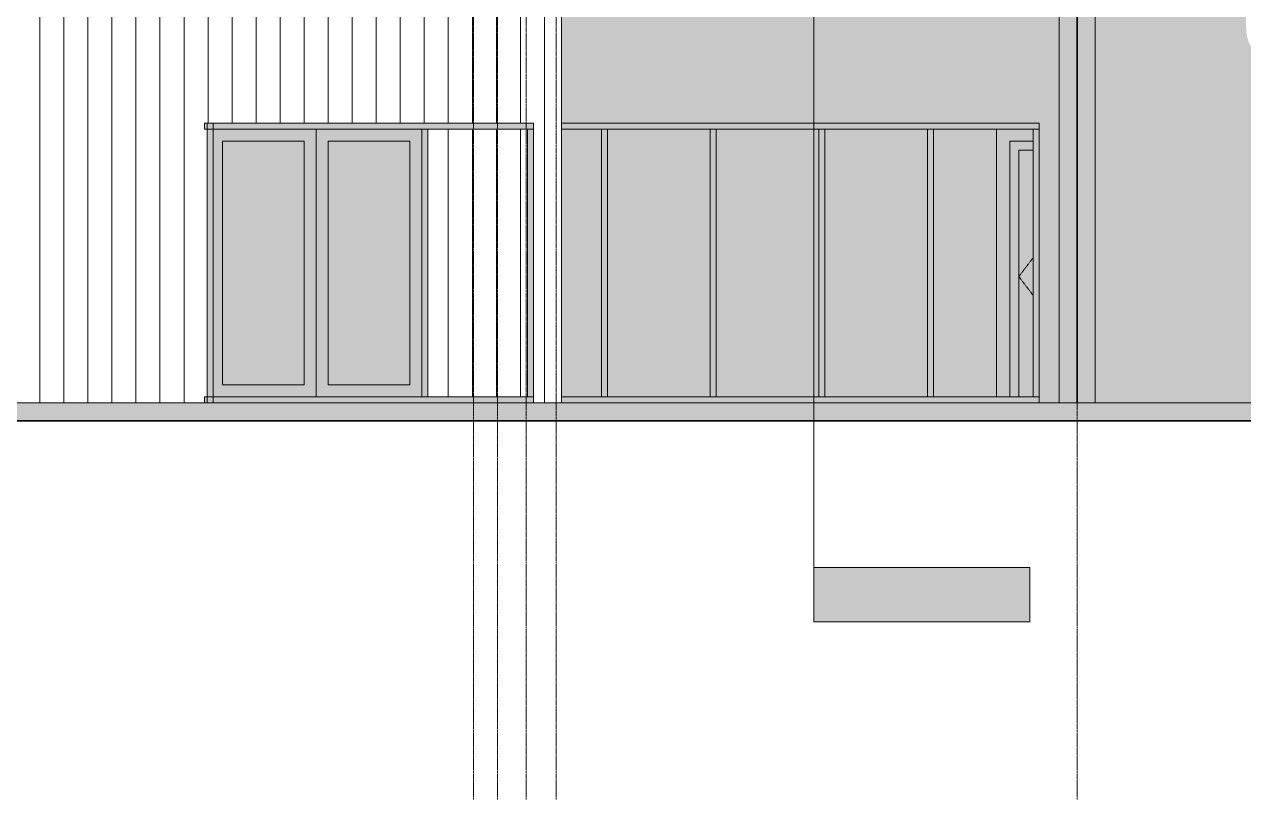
# Model space of a CAD drawing. Header units: inches. Extents: x -54880 to -186, y -132 to 853.
# Drawn here: x -19330 to -18924.1, y -132 to 125.9 of the extents above; entities that cross this region are included whole.
import ezdxf

# ---------------------------------------------------------------- set-up
doc = ezdxf.new("R2010")
doc.units = ezdxf.units.IN
doc.header["$MEASUREMENT"] = 0
for name, pattern in [('Dash 1_16_', [0.125, 0.0625, -0.0625]), ('Grid Line 1_2_', [0.875, 0.5, -0.125, 0.125, -0.125]), ('Hidden 1_8_', [0.1875, 0.125, -0.0625])]:
    doc.linetypes.add(name, pattern=pattern)
for name, color, linetype, lineweight in [('A-DOOR', 31, 'Continuous', 9), ('A-DOOR-FRAM', 31, 'Continuous', 9), ('A-GLAZ-CWMG', 51, 'Continuous', 9), ('A-WALL-PATT', 111, 'Continuous', 9), ('C-BLDG-PADS', 91, 'Continuous', 9), ('C-TOPO', 7, 'Continuous', 9), ('G-ANNO-SYMB', 111, 'Continuous', 9), ('I-WALL', 2, 'Continuous', 9), ('L-SITE-WALL', 31, 'Continuous', 9), ('S-COLS', 52, 'Continuous', 9), ('S-GRID', 1, 'Continuous', 9)]:
    doc.layers.add(name, color=color, linetype=linetype, lineweight=lineweight)

# ---------------------------------------------------------------- blocks, each defined once
blk = doc.blocks.new('W-Wide Flange-Column - B3_C-1008654-Section 7')
at = {"layer": 'S-COLS'}
blk.add_hatch(color=256, dxfattribs=at).paths.add_polyline_path([(22549.05, 0), (22549.05, 144), (22546.05, 144), (22546.05, 139.09), (22540.05, 139.09), (22540.05, 144), (22537.05, 144), (22537.05, 0)], flags=0)
for p, q in [((22537.05, 144), (22537.05, 0)), ((22540.05, 144), (22537.05, 144)), ((22549.05, 144), (22546.05, 144)), ((22549.05, 144), (22549.05, 0))]:
    blk.add_line(p, q, dxfattribs=at)
at = {"layer": 'S-COLS', "linetype": 'Hidden 1_8_'}
for p, q in [((22542.9, 0), (22542.9, 139.09)), ((22543.21, 139.09), (22543.21, 0))]:
    blk.add_line(p, q, dxfattribs=at)
blk = doc.blocks.new('Rectangular Mullion - Rectangular Mullion 1-1060805-Section 7')
at = {"layer": 'A-GLAZ-CWMG'}
blk.add_hatch(color=256, dxfattribs=at).paths.add_polyline_path([(22371.37, 91), (22385.67, 91), (22385.67, 93), (22371.37, 93)], flags=0)
for p, q in [((22385.67, 93), (22371.37, 93)), ((22385.67, 91), (22371.37, 91))]:
    blk.add_line(p, q, dxfattribs=at)
blk = doc.blocks.new('Rectangular Mullion - Rectangular Mullion 1-769206-Section 7')
at = {"layer": 'A-GLAZ-CWMG'}
blk.add_hatch(color=256, dxfattribs=at).paths.add_polyline_path([(22530.42, 91), (22530.42, 93), (22494.23, 93), (22494.23, 91)], flags=0)
for p, q in [((22530.42, 93), (22494.23, 93)), ((22530.42, 91), (22494.23, 91)), ((22530.42, 93), (22530.42, 91))]:
    blk.add_line(p, q, dxfattribs=at)
blk = doc.blocks.new('Rectangular Mullion - Rectangular Mullion 1-769207-Section 7')
at = {"layer": 'A-GLAZ-CWMG'}
blk.add_hatch(color=256, dxfattribs=at).paths.add_polyline_path([(22458.04, 91), (22494.23, 91), (22494.23, 93), (22458.04, 93)], flags=0)
for p, q in [((22494.23, 93), (22458.04, 93)), ((22494.23, 91), (22458.04, 91))]:
    blk.add_line(p, q, dxfattribs=at)
blk = doc.blocks.new('Rectangular Mullion - Rectangular Mullion 1-769210-Section 7')
at = {"layer": 'A-GLAZ-CWMG'}
blk.add_hatch(color=256, dxfattribs=at).paths.add_polyline_path([(22494.23, 0), (22530.42, 0), (22530.42, 2), (22494.23, 2)], flags=0)
for p, q in [((22494.23, 2), (22530.42, 2)), ((22530.42, 2), (22530.42, 0))]:
    blk.add_line(p, q, dxfattribs=at)
blk = doc.blocks.new('Rectangular Mullion - Rectangular Mullion 1-769211-Section 7')
at = {"layer": 'A-GLAZ-CWMG'}
blk.add_hatch(color=256, dxfattribs=at).paths.add_polyline_path([(22491.73, 0), (22494.23, 0), (22494.23, 2), (22458.04, 2), (22458.04, 0)], flags=0)
blk.add_line((22458.04, 2), (22494.23, 2), dxfattribs=at)
blk = doc.blocks.new('Rectangular Mullion - Rectangular Mullion 1-1060806-Section 7')
at = {"layer": 'A-GLAZ-CWMG'}
blk.add_hatch(color=256, dxfattribs=at).paths.add_polyline_path([(22385.67, 0), (22385.67, 2), (22371.37, 2), (22371.37, 0)], flags=0)
blk.add_line((22371.37, 2), (22385.67, 2), dxfattribs=at)
blk = doc.blocks.new('Rectangular Mullion - Rectangular Mullion 1-729107-Section 7')
at = {"layer": 'A-GLAZ-CWMG'}
blk.add_hatch(color=256, dxfattribs=at).paths.add_polyline_path([(22530.42, 2), (22530.42, 91), (22528.42, 91), (22528.42, 2)], flags=0)
for p, q in [((22528.42, 91), (22530.42, 91)), ((22528.42, 2), (22528.42, 91)), ((22530.42, 2), (22530.42, 91)), ((22530.42, 2), (22528.42, 2))]:
    blk.add_line(p, q, dxfattribs=at)
blk = doc.blocks.new('Rectangular Mullion - Rectangular Mullion 1-729102-Section 7')
at = {"layer": 'A-GLAZ-CWMG'}
blk.add_hatch(color=256, dxfattribs=at).paths.add_polyline_path([(22495.23, 2), (22495.23, 91), (22493.23, 91), (22493.23, 2)], flags=0)
for p, q in [((22493.23, 91), (22495.23, 91)), ((22493.23, 91), (22493.23, 2)), ((22495.23, 91), (22495.23, 2)), ((22495.23, 2), (22493.23, 2))]:
    blk.add_line(p, q, dxfattribs=at)
blk = doc.blocks.new('Door_Single_Storefront - one-815663-Section 7')
at = {"layer": 'A-DOOR'}
h = blk.add_hatch(color=256, dxfattribs=at)
h.paths.add_polyline_path([(22289.68, 2), (22324.87, 2), (22324.87, 91), (22289.68, 91)], flags=0)
h.paths.add_polyline_path([(22320.87, 6), (22293.68, 6), (22293.68, 87), (22320.87, 87)], flags=0)
blk.add_hatch(color=256, dxfattribs=at).paths.add_polyline_path([(22320.87, 6), (22320.87, 87), (22293.68, 87), (22293.68, 6)], flags=0)
for p, q in [((22289.68, 91), (22289.68, 2)), ((22293.68, 6), (22293.68, 87)), ((22293.68, 87), (22320.87, 87)), ((22320.87, 87), (22320.87, 6)), ((22320.87, 6), (22293.68, 6))]:
    blk.add_line(p, q, dxfattribs=at)
blk = doc.blocks.new('Door_Single_Storefront - one-824383-Section 7')
at = {"layer": 'A-DOOR'}
h = blk.add_hatch(color=256, dxfattribs=at)
h.paths.add_polyline_path([(22255.43, 2), (22289.68, 2), (22289.68, 91), (22255.43, 91), (22255.43, 2.12)], flags=0)
h.paths.add_polyline_path([(22258.49, 6), (22258.49, 87), (22285.68, 87), (22285.68, 6), (22259.32, 6)], flags=0)
blk.add_hatch(color=256, dxfattribs=at).paths.add_polyline_path([(22285.68, 6), (22285.68, 87), (22258.49, 87), (22258.49, 6), (22259.32, 6)], flags=0)
for p, q in [((22289.68, 2), (22289.68, 91)), ((22258.49, 6), (22258.49, 87)), ((22258.49, 87), (22285.68, 87)), ((22285.68, 87), (22285.68, 6)), ((22285.68, 6), (22258.49, 6))]:
    blk.add_line(p, q, dxfattribs=at)
blk = doc.blocks.new('Rectangular Mullion - Rectangular Mullion 1-815657-Section 7')
at = {"layer": 'A-GLAZ-CWMG'}
blk.add_hatch(color=256, dxfattribs=at).paths.add_polyline_path([(22325.87, 91), (22325.87, 93), (22289.68, 93), (22289.68, 91)], flags=0)
for p, q in [((22325.87, 93), (22289.68, 93)), ((22325.87, 91), (22289.68, 91))]:
    blk.add_line(p, q, dxfattribs=at)
blk = doc.blocks.new('Rectangular Mullion - Rectangular Mullion 1-769212-Section 7')
at = {"layer": 'A-GLAZ-CWMG'}
blk.add_hatch(color=256, dxfattribs=at).paths.add_polyline_path([(22289.68, 0), (22325.87, 0), (22325.87, 2), (22289.68, 2)], flags=0)
blk.add_line((22289.68, 2), (22325.87, 2), dxfattribs=at)
blk = doc.blocks.new('Rectangular Mullion - Rectangular Mullion 1-824384-Section 7')
at = {"layer": 'A-GLAZ-CWMG'}
blk.add_hatch(color=256, dxfattribs=at).paths.add_polyline_path([(22259.32, 0), (22289.68, 0), (22289.68, 2), (22252.49, 2), (22252.49, 0)], flags=0)
for p, q in [((22252.49, 0), (22252.49, 2)), ((22252.49, 2), (22289.68, 2))]:
    blk.add_line(p, q, dxfattribs=at)
blk = doc.blocks.new('Rectangular Mullion - Rectangular Mullion 1-824385-Section 7')
at = {"layer": 'A-GLAZ-CWMG'}
blk.add_hatch(color=256, dxfattribs=at).paths.add_polyline_path([(22255.43, 0), (22255.43, 93), (22253.43, 93), (22253.43, 0)], flags=0)
for p, q in [((22253.43, 93), (22255.43, 93)), ((22253.43, 93), (22253.43, 0)), ((22255.43, 93), (22255.43, 0))]:
    blk.add_line(p, q, dxfattribs=at)
blk = doc.blocks.new('Rectangular Mullion - Rectangular Mullion 1-824386-Section 7')
at = {"layer": 'A-GLAZ-CWMG'}
blk.add_hatch(color=256, dxfattribs=at).paths.add_polyline_path([(22252.49, 91), (22289.68, 91), (22289.68, 93), (22252.49, 93)], flags=0)
for p, q in [((22252.49, 91), (22252.49, 93)), ((22289.68, 93), (22252.49, 93)), ((22289.68, 91), (22252.49, 91))]:
    blk.add_line(p, q, dxfattribs=at)
blk = doc.blocks.new('Single-Flush - 32_ x 84_-V205-Section 7')
at = {"layer": 'A-DOOR'}
blk.add_hatch(color=256, dxfattribs=at).paths.add_polyline_path([(22523.62, 2), (22528.42, 2), (22528.42, 84), (22523.62, 84), (22523.62, 20.18)], flags=0)
at = {"layer": 'A-DOOR-FRAM'}
blk.add_hatch(color=256, dxfattribs=at).paths.add_polyline_path([(22520.69, 2), (22523.62, 2), (22523.62, 84), (22528.42, 84), (22528.42, 87), (22520.62, 87), (22520.62, 2)], flags=0)
at = {"layer": 'A-DOOR', "linetype": 'Dash 1_16_'}
for p in [(22528.42, 48.3), (22528.42, 35.7)]:
    blk.add_line(p, (22523.62, 42), dxfattribs=at)
at = {"layer": 'A-DOOR-FRAM'}
for p, q in [((22528.42, 87), (22520.62, 87)), ((22520.62, 87), (22520.62, 2)), ((22523.62, 2), (22523.62, 84)), ((22523.62, 84), (22528.42, 84))]:
    blk.add_line(p, q, dxfattribs=at)
blk = doc.blocks.new('Section - 3_32_ x 3_8_-18514-Section 7')
at = {"layer": 'G-ANNO-SYMB'}
blk.add_hatch(color=256, dxfattribs=at).paths.add_polyline_path([(22141.39, -54.82), (22069.39, -54.82), (22069.39, -72.82), (22141.39, -72.82)], flags=0)
for p, q in [((22069.39, -72.82), (22069.39, -54.82)), ((22069.39, -54.82), (22141.39, -54.82)), ((22141.39, -54.82), (22141.39, -72.82)), ((22141.39, -72.82), (22069.39, -72.82))]:
    blk.add_line(p, q, dxfattribs=at)

msp = doc.modelspace()

# ---------------------------------------------------------------- hatches: boundary and pattern name
at = {"layer": 'A-WALL-PATT'}
h = msp.add_hatch(dxfattribs=at)
h.set_pattern_fill('FP_12', color=256, style=0, pattern_type=2)
h.set_pattern_definition([(90, (22307.131, 0), (-8, 5e-16), [])])
h.paths.add_polyline_path([(-20109.3056, 0), (-19270.0556, 0), (-19270.0556, 2), (-19269.1181, 2), (-19269.1181, 91), (-19270.0556, 91), (-19270.0556, 93), (-19160.4931, 93), (-19160.4931, 0), (-19151.1806, 0), (-19151.1806, 131.2859), (-20109.3056, 131.2859), (-20109.3056, 95.17305)], flags=0)
h.paths.add_polyline_path([(-19195.6806, 2), (-19162.4931, 2), (-19162.4931, 91), (-19195.6806, 91), (-19195.6806, 6)], flags=0)
at = {"layer": 'C-BLDG-PADS'}
h = msp.add_hatch(dxfattribs=at)
h.set_pattern_fill('FP_10', color=256, style=0, pattern_type=2)
h.set_pattern_definition([(50, (22032.004, 107.706), (55.0854, -4.81984), [5.76, -63.36]), (355, (22032.004, 107.706), (-10.65569, 57.76853), [4.608, -50.688]), (100.451, (22036.594, 107.305), (44.42947, 52.94866), [4.895, -53.848]), (46.184, (22032.004, 123.066), (81.96444, -12.71212), [8.64, -95.04]), (96.636, (22038.834, 122.01), (71.7815, 74.81238), [7.343, -80.772]), (351.184, (22032, 123.07), (71.78195, 74.81243), [6.912, -76.032]), (21, (22039.684, 119.226), (45.84207, -30.92146), [5.76, -63.36]), (326, (22039.684, 119.226), (18.687064, 55.69148), [4.608, -50.688]), (71.451, (22043.504, 116.65), (64.52891, 24.77011), [4.895, -53.848]), (37.5, (22032.004, 107.706), (0.933895, 25.566816), [2.534, -47.539, 2.534, -48.922, -50.88]), (37.5, (22032.004, 107.706), (0.933895, 25.566816), [-101.53, 2.534, -48.346]), (7.5, (22032.004, 107.706), (20.20404, 30.291303), [2.534, -26.803, 2.534, -46.387, -19.392]), (7.5, (22032.004, 107.706), (20.20404, 30.291303), [-78.259, 2.534, -16.858]), (327.5, (22014.877, 107.706), (40.9977845, -1.732403), [2.534, -16.666, 2.534, -57.37, -79.488]), (327.5, (22014.877, 107.706), (40.9977845, -1.732403), [-79.104, 2.534, -76.954]), (317.5, (22007.197, 107.706), (44.788883, 7.68784), [2.534, -22.426, 2.534, -37.248, -56.448]), (317.5, (22007.197, 107.706), (44.788883, 7.68784), [-64.742, 2.534, -53.914])])
h.paths.add_polyline_path([(-18730.63245, -6), (-18724.2431, -6), (-18724.2431, 0), (-20633.9931, 0), (-20633.9931, -6), (-18735.47417, -6)], flags=0)
at = {"layer": 'I-WALL'}
h = msp.add_hatch(color=256, dxfattribs=at)
h.paths.add_polyline_path([(-18973.4931, 0), (-18743.4931, 0), (-18743.4931, 141.10223), (-18743.2431, 141.10223), (-18743.2431, 146.38954), (-18788.77298, 148.28662), (-18788.77298, 130.7859), (-18789.02884, 128.36144), (-18789.85375, 125.88065), (-18790.90311, 123.98773), (-18792.51755, 122.11198), (-18794.10613, 120.80826), (-18796.18077, 119.69934), (-18798.43189, 119.01647), (-18800.77298, 118.7859), (-18803.25823, 119.06021), (-18805.69771, 119.87709), (-18807.44036, 120.80871), (-18809.46235, 122.5493), (-18810.90028, 124.39906), (-18811.89041, 126.29549), (-18812.57717, 128.7979), (-18812.77298, 131.01226), (-18812.77298, 149.28662), (-18821.3879, 149.64558), (-18821.3879, 127.37502), (-18821.64377, 124.95056), (-18822.46867, 122.46977), (-18823.51804, 120.57685), (-18825.13247, 118.7011), (-18826.72106, 117.39738), (-18828.7957, 116.28846), (-18831.04681, 115.60559), (-18833.3879, 115.37502), (-18835.73082, 115.60615), (-18838.31264, 116.46621), (-18840.05528, 117.39783), (-18841.99198, 119.0345), (-18843.5152, 120.98818), (-18844.50533, 122.88461), (-18845.1921, 125.38702), (-18845.3879, 127.98906), (-18845.3879, 150.64558), (-18877.49163, 151.98323), (-18877.18981, 159.22695), (-18845.3879, 157.90187), (-18845.3879, 158.63168), (-18895.29671, 160.71122), (-18895.30967, 124.68841), (-18895.53697, 122.25576), (-18896.45158, 119.3568), (-18897.39367, 117.46482), (-18899.22652, 115.15158), (-18900.94417, 113.6104), (-18903.42767, 112.15874), (-18905.46543, 111.36931), (-18908.00495, 110.89459), (-18910.58847, 110.89459), (-18913.28932, 111.4318), (-18915.8883, 112.52006), (-18916.60731, 112.92799), (-18918.31512, 114.12962), (-18920.06336, 115.89586), (-18921.60589, 118.23122), (-18922.56155, 120.47187), (-18923.09574, 122.5378), (-18923.29671, 125.75267), (-18923.29671, 161.87788), (-18929.4931, 162.13607), (-18929.50591, 145.23322), (-18929.73336, 142.80057), (-18930.64797, 139.90161), (-18931.59006, 138.00963), (-18933.14697, 135.94794), (-18935.14056, 134.15521), (-18937.62406, 132.70355), (-18939.66182, 131.91412), (-18942.20134, 131.4394), (-18946.02361, 131.50893), (-18947.51174, 131.69288), (-18949.86329, 132.38145), (-18951.31361, 133.03647), (-18952.87694, 133.93441), (-18954.07423, 134.8367), (-18956.0622, 136.83069), (-18957.10837, 138.44435), (-18957.76018, 139.53088), (-18958.77635, 142.36275), (-18958.87193, 143.23111), (-18959.16956, 145.37968), (-18958.67634, 148.61314), (-18958.00852, 150.77375), (-18957.4931, 151.78516), (-18957.4931, 163.30273), (-18976.4931, 164.0944), (-18976.4931, 163.74861), (-18978.42614, 163.72628), (-18978.78301, 163.55427), (-18979.02996, 163.24433), (-18979.1181, 162.85784), (-18979.03936, 151.42155), (-18978.85635, 151.13849), (-18978.45798, 150.90879), (-18977.56011, 150.87855), (-18976.4931, 150.87855), (-18976.4931, 144), (-18973.4931, 144), (-18973.4931, 20.17505)], flags=0)
h.paths.add_polyline_path([(-18992.12716, 0), (-18985.4931, 0), (-18985.4931, 144), (-18982.4931, 144), (-18982.4931, 150.87855), (-18980.52549, 150.90975), (-18980.12781, 151.14054), (-18979.89831, 151.53924), (-18979.8681, 151.76933), (-18979.89041, 163.05605), (-18980.06227, 163.41323), (-18980.37194, 163.6604), (-18980.7581, 163.74861), (-18982.4931, 163.74861), (-18982.4931, 164.19855), (-19009.6806, 164.19855), (-19009.6806, 139.2859), (-19009.9176, 137.35942), (-19010.59695, 135.56811), (-19011.96708, 133.73767), (-19013.416, 132.55512), (-19014.84376, 131.80577), (-19016.71631, 131.34423), (-19151.1806, 131.27434), (-19151.1806, 93), (-18992.12716, 93), (-18992.12716, 2)], flags=0)
h.paths.add_polyline_path([(-19028.70522, 147.2859), (-19025.6806, 147.2859), (-19025.6806, 164.19855), (-19029.32852, 164.19855), (-19029.32852, 147.2859)], flags=0)
h.paths.add_polyline_path([(-19098.44191, 147.2859), (-19084.82916, 147.2859), (-19084.82916, 163.2859), (-19080.81505, 163.2859), (-19080.83705, 164.19855), (-19123.02001, 164.19855), (-19123.15722, 160.90566), (-19123.2665, 160.91016), (-19123.15722, 164.19855), (-19151.1806, 164.19855), (-19151.1806, 147.2859), (-19098.60308, 147.2859)], flags=0)
h.paths.add_polyline_path([(-19045.34417, 147.2859), (-19045.32852, 147.2859), (-19045.32852, 164.19855), (-19051.03745, 164.19855), (-19051.03745, 163.2859), (-19049.18125, 163.2859), (-19049.18125, 147.2859), (-19045.5183, 147.2859)], flags=0)
h.paths.add_polyline_path([(-19065.46459, 147.2859), (-19065.18125, 147.2859), (-19065.18125, 158.30233), (-19065.76951, 158.32684), (-19066.22727, 158.92095), (-19066.08919, 158.92095), (-19065.714, 158.434), (-19065.18125, 158.434), (-19065.18125, 163.2859), (-19063.32505, 163.2859), (-19063.32505, 164.19855), (-19072.84328, 164.19855), (-19072.82128, 163.2859), (-19068.82916, 163.2859), (-19068.82916, 147.2859), (-19066.93073, 147.2859)], flags=0)
h.paths.add_polyline_path([(-18883.56042, 150.7348), (-18885.92556, 150.83334), (-18886.38331, 151.42745), (-18886.24524, 151.42745), (-18885.87005, 150.9405), (-18883.55178, 150.84391)], flags=0)
h.paths.add_polyline_path([(-18883.36528, 150.91433), (-18883.47456, 150.91882), (-18883.15713, 158.53727), (-18883.04785, 158.53274), (-18883.35648, 151.12565)], flags=0)
h.paths.add_polyline_path([(-18735.9931, 153.34375), (-18735.9931, 154.07357), (-18738.8681, 154.19336), (-18738.86056, 153.46323), (-18738.59856, 153.45231)], flags=0)
h.paths.add_polyline_path([(-18739.62147, 153.49493), (-18739.6181, 153.52084), (-18739.6181, 154.22461), (-18788.77298, 156.27273), (-18788.73308, 155.54125), (-18740.31589, 153.52387)], flags=0)
h.paths.add_polyline_path([(-19003.45639, 155.73046), (-19005.82153, 155.82901), (-19006.27928, 156.42311), (-19006.14121, 156.42311), (-19005.76602, 155.93617), (-19003.44775, 155.83957)], flags=0)
h.paths.add_polyline_path([(-19003.26125, 155.90999), (-19003.37053, 155.91449), (-19003.0531, 163.53294), (-19002.94382, 163.52841), (-19003.10468, 159.6677)], flags=0)
h.paths.add_polyline_path([(-18812.77298, 156.54291), (-18812.77298, 157.27273), (-18821.3879, 157.63168), (-18821.3879, 156.90187), (-18817.78339, 156.75168)], flags=0)
h.paths.add_polyline_path([(-18880.22574, 157.95739), (-18880.65236, 158.5111), (-18882.9694, 158.60764), (-18882.96199, 158.7168), (-18880.59685, 158.61826), (-18880.1391, 158.02415)], flags=0)
h.paths.add_polyline_path([(-19123.35236, 160.72613), (-19125.7175, 160.82467), (-19126.17525, 161.41878), (-19126.03718, 161.41878), (-19125.66199, 160.93183), (-19123.34372, 160.83524)], flags=0)
h.paths.add_polyline_path([(-19000.1217, 162.95306), (-19000.54833, 163.50676), (-19002.86537, 163.60331), (-19002.85795, 163.71247), (-19000.49282, 163.61392), (-19000.03506, 163.01982)], flags=0)
h = msp.add_hatch(color=256, dxfattribs=at)
h.paths.add_polyline_path([(-19099.68966, 2), (-19065.50216, 2), (-19065.50216, 91), (-19099.68966, 91), (-19099.68966, 59.62977)], flags=0)
h.paths.add_polyline_path([(-19150.60125, 2), (-19137.87716, 2), (-19137.87716, 91), (-19151.1806, 91), (-19151.1806, 2)], flags=0)
h.paths.add_polyline_path([(-19135.87716, 2), (-19101.68966, 2), (-19101.68966, 91), (-19135.87716, 91), (-19135.87716, 18.66705)], flags=0)
h.paths.add_polyline_path([(-19006.3056, 2), (-19006.3056, 91), (-19027.31466, 91), (-19027.31466, 2)], flags=0)
h.paths.add_polyline_path([(-19030.81901, 2), (-19029.31466, 2), (-19029.31466, 91), (-19063.50216, 91), (-19063.50216, 2)], flags=0)
for points in [[(-19006.3056, 2), (-19001.9306, 2), (-19001.9306, 87), (-19001.5556, 87), (-19001.5556, 91), (-19006.3056, 91), (-19006.3056, 20.17505)], [(-18998.9306, 87), (-18994.12716, 87), (-18994.12716, 91), (-19001.5556, 91), (-19001.5556, 87), (-18999.02766, 87)]]:
    msp.add_hatch(color=256, dxfattribs=at).paths.add_polyline_path(points, flags=0)

# ---------------------------------------------------------------- linework, layer by layer
at = {"layer": 'C-BLDG-PADS'}
for p, q in [((-18735.9931, 0), (-20633.9931, 0)), ((-20633.9931, -6), (-18724.2431, -6))]:
    msp.add_line(p, q, dxfattribs=at)
at = {"layer": 'C-TOPO'}
msp.add_line((-18724.24366, -6.00628), (-19834.70362, -6.00628), dxfattribs=at)
at = {"layer": 'C-TOPO', "lineweight": 35}
msp.add_line((-19834.70146, -6.00628), (-18724.2431, -6.00628), dxfattribs=at)
at = {"layer": 'G-ANNO-SYMB'}
msp.add_line((-19067.21662, 545.15708), (-19067.21662, -54.81697), dxfattribs=at)
at = {"layer": 'I-WALL'}
msp.add_line((-19006.3056, 2), (-19006.3056, 91), dxfattribs=at)
at = {"layer": 'L-SITE-WALL'}
msp.add_line((-19151.1806, 0), (-19151.1806, 131.2859), dxfattribs=at)
at = {"layer": 'S-GRID', "linetype": 'Grid Line 1_2_'}
for p, q in [((-19180.4931, -132), (-19180.4931, 648.65882)), ((-19172.4931, -132), (-19172.4931, 648.65882)), ((-19162.9931, -132), (-19162.9931, 648.65882)), ((-19162.9931, -132), (-19162.9931, 648.65882)), ((-19152.9931, -132), (-19152.9931, 648.65882)), ((-18979.4931, -132), (-18979.4931, 648.65882)), ((-18979.4931, -132), (-18979.4931, 648.65882))]:
    msp.add_line(p, q, dxfattribs=at)

# ---------------------------------------------------------------- block references
at = {"layer": 'A-DOOR'}
for name in ['Door_Single_Storefront - one-824383-Section 7', 'Door_Single_Storefront - one-815663-Section 7', 'Single-Flush - 32_ x 84_-V205-Section 7']:
    msp.add_blockref(name, (-41522.54591, 0), dxfattribs=at)
at = {"layer": 'A-GLAZ-CWMG'}
for name, p in [('Rectangular Mullion - Rectangular Mullion 1-824386-Section 7', (-41522.54591, 0)), ('Rectangular Mullion - Rectangular Mullion 1-824385-Section 7', (-41522.54591, 0)), ('Rectangular Mullion - Rectangular Mullion 1-815657-Section 7', (-41522.54591, 0)), ('Rectangular Mullion - Rectangular Mullion 1-729102-Section 7', (-41690.91185, 0)), ('Rectangular Mullion - Rectangular Mullion 1-769206-Section 7', (-41690.91185, 0)), ('Rectangular Mullion - Rectangular Mullion 1-729107-Section 7', (-41690.91185, 0)), ('Rectangular Mullion - Rectangular Mullion 1-1060805-Section 7', (-41522.54591, 0)), ('Rectangular Mullion - Rectangular Mullion 1-729102-Section 7', (-41631.10841, 0)), ('Rectangular Mullion - Rectangular Mullion 1-769207-Section 7', (-41594.92091, 0)), ('Rectangular Mullion - Rectangular Mullion 1-729102-Section 7', (-41594.92091, 0)), ('Rectangular Mullion - Rectangular Mullion 1-769207-Section 7', (-41558.73341, 0)), ('Rectangular Mullion - Rectangular Mullion 1-729102-Section 7', (-41558.73341, 0)), ('Rectangular Mullion - Rectangular Mullion 1-769207-Section 7', (-41522.54591, 0)), ('Rectangular Mullion - Rectangular Mullion 1-729102-Section 7', (-41522.54591, 0)), ('Rectangular Mullion - Rectangular Mullion 1-769206-Section 7', (-41522.54591, 0)), ('Rectangular Mullion - Rectangular Mullion 1-729107-Section 7', (-41522.54591, 0)), ('Rectangular Mullion - Rectangular Mullion 1-824384-Section 7', (-41522.54591, 0)), ('Rectangular Mullion - Rectangular Mullion 1-769212-Section 7', (-41522.54591, 0)), ('Rectangular Mullion - Rectangular Mullion 1-769210-Section 7', (-41690.91185, 0)), ('Rectangular Mullion - Rectangular Mullion 1-1060806-Section 7', (-41522.54591, 0)), ('Rectangular Mullion - Rectangular Mullion 1-769211-Section 7', (-41594.92091, 0)), ('Rectangular Mullion - Rectangular Mullion 1-769211-Section 7', (-41558.73341, 0)), ('Rectangular Mullion - Rectangular Mullion 1-769211-Section 7', (-41522.54591, 0)), ('Rectangular Mullion - Rectangular Mullion 1-769210-Section 7', (-41522.54591, 0))]:
    msp.add_blockref(name, p, dxfattribs=at)
at = {"layer": 'G-ANNO-SYMB'}
msp.add_blockref('Section - 3_32_ x 3_8_-18514-Section 7', (-41136.60507, 0), dxfattribs=at)
at = {"layer": 'S-COLS'}
msp.add_blockref('W-Wide Flange-Column - B3_C-1008654-Section 7', (-41522.54591, 0), dxfattribs=at)

doc.saveas('drawing.dxf')
